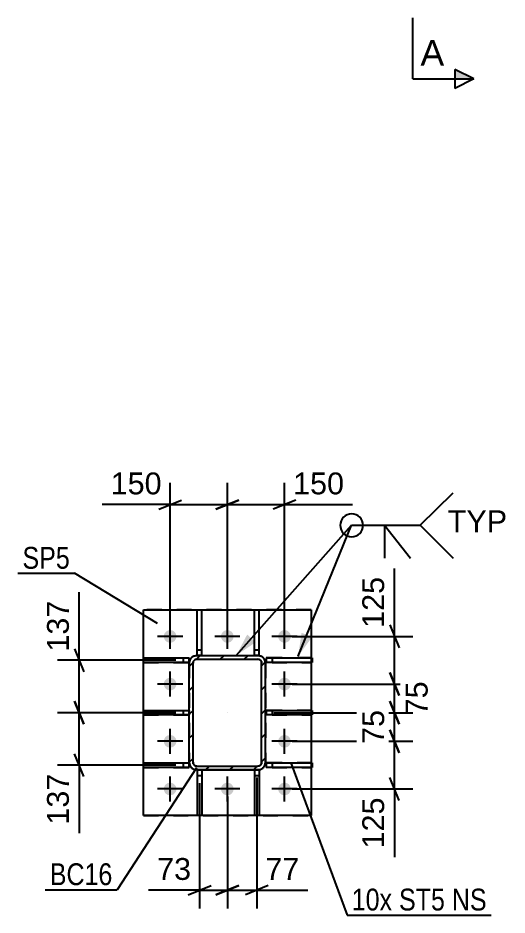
# Model space of a CAD drawing. Header units: millimetres. Extents: x -353 to 488, y -226 to 368.
# Drawn here: x -74.3 to -10.1, y -141.3 to -23.7 of the extents above; entities that cross this region are included whole.
import ezdxf

# ---------------------------------------------------------------- set-up
doc = ezdxf.new("R2010")
doc.units = ezdxf.units.MM
doc.linetypes.add('DXK_LINE_DOT2', pattern=[3.9198, 1.9599, -1.9599])
doc.linetypes.add('DXK_LINE_DOT3', pattern=[5.9187, 2.979, -0.9799, 0.9799, -0.9799])
doc.styles.add('Arial', font='ARIAL.TTF', dxfattribs={"height": 0.2})
doc.styles.add('Arial Narrow', font='ARIALN.TTF', dxfattribs={"height": 0.2})

# ---------------------------------------------------------------- blocks, each defined once
blk = doc.blocks.new('Part-284857872-22078 - 22051')
at = {"linetype": 'Continuous'}
h = blk.add_hatch(dxfattribs=at)
h.set_pattern_fill('', scale=0.7, style=0, pattern_type=0)
h.set_pattern_definition([(45, (-51.8228, -121.2435), (-1.57154, 1.57154), [])])
h.paths.add_polyline_path([(-51.82, -108.24), (-51.82, -121.24), (-51.75, -121.63), (-51.53, -121.95), (-51.21, -122.17), (-50.82, -122.24), (-42.82, -122.24), (-42.44, -122.17), (-42.12, -121.95), (-41.9, -121.63), (-41.82, -121.24), (-41.82, -108.24), (-41.9, -107.86), (-42.12, -107.54), (-42.44, -107.32), (-42.82, -107.24), (-50.82, -107.24), (-51.21, -107.32), (-51.53, -107.54), (-51.75, -107.86)])
h.paths.add_polyline_path([(-51.18, -107.89), (-51.01, -107.78), (-50.82, -107.74), (-42.82, -107.74), (-42.63, -107.78), (-42.47, -107.89), (-42.36, -108.05), (-42.32, -108.24), (-42.32, -121.24), (-42.36, -121.43), (-42.47, -121.6), (-42.63, -121.71), (-42.82, -121.74), (-50.82, -121.74), (-51.01, -121.71), (-51.18, -121.6), (-51.28, -121.43), (-51.32, -121.24), (-51.32, -108.24), (-51.28, -108.05)])
at = {"color": 7, "linetype": 'DXK_LINE_DOT2'}
for p, q in [((-51.82, -108.24), (-51.75, -107.86)), ((-51.28, -108.05), (-51.32, -108.24)), ((-51.21, -107.32), (-50.82, -107.24)), ((-51.18, -107.89), (-51.18, -107.89)), ((-50.82, -107.24), (-42.82, -107.24)), ((-50.82, -107.24), (-50.82, -107.24)), ((-50.82, -107.74), (-50.82, -107.74)), ((-42.82, -107.24), (-42.82, -107.24)), ((-42.82, -107.24), (-42.44, -107.32)), ((-42.82, -107.74), (-42.82, -107.74)), ((-42.47, -107.89), (-42.47, -107.89)), ((-42.32, -108.24), (-42.36, -108.05)), ((-41.9, -107.86), (-41.82, -108.24)), ((-51.82, -108.24), (-51.82, -121.24)), ((-51.32, -108.24), (-51.32, -108.24)), ((-51.32, -121.24), (-51.32, -108.24)), ((-42.32, -108.24), (-42.32, -108.24)), ((-42.32, -121.24), (-42.32, -108.24)), ((-41.82, -108.24), (-41.82, -121.24)), ((-51.75, -121.63), (-51.82, -121.24)), ((-51.53, -121.95), (-51.53, -121.95)), ((-51.32, -121.24), (-51.32, -121.24)), ((-51.32, -121.24), (-51.28, -121.44)), ((-51.01, -121.71), (-50.82, -121.74)), ((-50.82, -121.74), (-50.82, -121.74)), ((-50.82, -121.74), (-42.82, -121.74)), ((-50.82, -122.24), (-50.82, -122.24)), ((-50.16, -122.24), (-50.76, -122.24)), ((-42.82, -122.24), (-43.26, -122.24)), ((-42.82, -121.74), (-42.63, -121.71)), ((-42.82, -121.74), (-42.82, -121.74)), ((-42.82, -122.24), (-42.82, -122.24)), ((-42.82, -122.24), (-42.82, -122.24)), ((-42.36, -121.44), (-42.32, -121.24)), ((-42.32, -121.24), (-42.32, -121.24)), ((-42.12, -121.95), (-42.12, -121.95)), ((-41.82, -121.24), (-41.9, -121.63)), ((-41.82, -121.24), (-41.82, -121.24))]:
    blk.add_line(p, q, dxfattribs=at)
at = {"color": 2, "linetype": 'Continuous'}
for p, q in [((-51.75, -107.86), (-51.82, -108.24)), ((-51.32, -108.24), (-51.28, -108.05)), ((-50.82, -107.24), (-51.21, -107.32)), ((-50.82, -107.74), (-51.01, -107.78)), ((-51.01, -107.78), (-50.82, -107.74)), ((-50.82, -107.24), (-42.82, -107.24)), ((-50.82, -107.74), (-42.82, -107.74)), ((-50.82, -107.74), (-42.82, -107.74)), ((-42.44, -107.32), (-42.82, -107.24)), ((-42.63, -107.78), (-42.82, -107.74)), ((-42.82, -107.74), (-42.63, -107.78)), ((-42.36, -108.05), (-42.32, -108.24)), ((-41.82, -108.24), (-41.9, -107.86)), ((-51.82, -121.24), (-51.82, -108.24)), ((-51.32, -121.24), (-51.32, -108.24)), ((-42.32, -121.24), (-42.32, -108.24)), ((-41.82, -121.24), (-41.82, -108.24)), ((-51.82, -121.24), (-51.75, -121.63)), ((-51.28, -121.43), (-51.32, -121.24)), ((-50.82, -122.24), (-51.21, -122.17)), ((-51.21, -122.17), (-50.82, -122.24)), ((-50.82, -121.74), (-51.01, -121.71)), ((-50.82, -121.74), (-42.82, -121.74)), ((-50.76, -122.24), (-50.82, -122.24)), ((-50.82, -122.24), (-42.82, -122.24)), ((-43.26, -122.24), (-50.16, -122.24)), ((-42.63, -121.71), (-42.82, -121.74)), ((-42.44, -122.17), (-42.82, -122.24)), ((-42.82, -122.24), (-42.44, -122.17)), ((-42.32, -121.24), (-42.36, -121.43)), ((-41.9, -121.63), (-41.82, -121.24))]:
    blk.add_line(p, q, dxfattribs=at)
at = {"color": 7, "linetype": 'DXK_LINE_DOT3'}
blk.add_line((-46.82, -114.75), (-46.82, -114.74), dxfattribs=at)
at = {"color": 7, "linetype": 'DXK_LINE_DOT2'}
for centre, radius, start, end in [((-50.82, -108.24), 1, 112.5, 157.5), ((-42.82, -108.24), 1, 22.5, 67.5), ((-50.82, -121.24), 1, 224.883, 225), ((-50.82, -121.24), 0.5, 202.5, 224.7659), ((-50.82, -121.24), 1, 247.3621, 247.5002), ((-50.82, -121.24), 0.5, 225, 247.5), ((-42.82, -121.24), 0.5, 292.5, 315), ((-42.82, -121.24), 0.5, 315.2341, 337.5), ((-42.82, -121.24), 1, 292.4998, 292.6379), ((-42.82, -121.24), 1, 315, 315.117)]:
    blk.add_arc(centre, radius, start, end, dxfattribs=at)
at = {"color": 2, "linetype": 'Continuous'}
for centre, radius, start, end in [((-50.82, -108.24), 1, 112.5, 157.5), ((-50.82, -108.24), 0.5, 112.5, 157.5), ((-50.82, -108.24), 0.5, 112.5, 157.5), ((-42.82, -108.24), 0.5, 22.5, 67.5), ((-42.82, -108.24), 0.5, 22.5, 67.5), ((-42.82, -108.24), 1, 22.5, 67.5), ((-50.82, -121.24), 1, 202.5, 224.883), ((-50.82, -121.24), 1, 202.5, 247.5), ((-50.82, -121.24), 1, 225, 247.362), ((-50.82, -121.24), 0.5, 202.5, 247.5), ((-50.82, -121.24), 0.5, 224.7659, 225.0001), ((-42.82, -121.24), 0.5, 292.5, 337.5), ((-42.82, -121.24), 0.5, 315, 315.2341), ((-42.82, -121.24), 1, 292.5, 337.5), ((-42.82, -121.24), 1, 292.638, 315), ((-42.82, -121.24), 1, 315.117, 337.5)]:
    blk.add_arc(centre, radius, start, end, dxfattribs=at)
blk = doc.blocks.new('Part-284857872-22088 - 22051')
at = {"color": 2, "linetype": 'Continuous'}
for p, q in [((-50.76, -122.24), (-50.76, -128.24)), ((-50.16, -122.24), (-50.16, -128.24)), ((-50.16, -128.24), (-50.76, -128.24))]:
    blk.add_line(p, q, dxfattribs=at)
at = {"color": 7, "linetype": 'DXK_LINE_DOT2'}
for p, q in [((-50.76, -122.24), (-50.76, -122.24)), ((-50.76, -122.24), (-50.16, -122.24)), ((-50.76, -122.24), (-50.16, -122.24)), ((-50.16, -122.24), (-50.16, -122.24)), ((-50.76, -122.99), (-50.16, -122.99))]:
    blk.add_line(p, q, dxfattribs=at)
blk = doc.blocks.new('Part-284857872-22080 - 22051')
at = {"color": 2, "linetype": 'Continuous'}
for p, q in [((-57.82, -128.24), (-57.82, -101.24)), ((-57.82, -101.24), (-35.82, -101.24)), ((-35.82, -101.24), (-35.82, -107.57)), ((-35.82, -108.17), (-35.82, -114.44)), ((-35.82, -115.04), (-35.82, -121.32)), ((-35.82, -121.92), (-35.82, -128.24)), ((-57.82, -128.24), (-57.82, -128.24)), ((-35.82, -128.24), (-57.82, -128.24)), ((-35.82, -128.24), (-35.82, -128.24))]:
    blk.add_line(p, q, dxfattribs=at)
at = {"color": 7, "linetype": 'DXK_LINE_DOT2'}
for p, q in [((-35.82, -101.24), (-57.82, -101.24)), ((-35.82, -107.57), (-35.82, -108.17)), ((-35.82, -114.44), (-35.82, -115.04)), ((-35.82, -121.32), (-35.82, -121.92)), ((-57.82, -128.24), (-35.82, -128.24)), ((-57.82, -128.24), (-57.82, -128.24)), ((-35.82, -128.24), (-35.82, -128.24))]:
    blk.add_line(p, q, dxfattribs=at)
blk = doc.blocks.new('Part-284857872-22087 - 22051')
at = {"color": 2, "linetype": 'Continuous'}
for p, q in [((-43.26, -122.24), (-43.26, -128.24)), ((-42.66, -122.24), (-42.82, -122.24)), ((-42.66, -122.24), (-42.66, -128.24)), ((-42.66, -128.24), (-43.26, -128.24))]:
    blk.add_line(p, q, dxfattribs=at)
at = {"color": 7, "linetype": 'DXK_LINE_DOT2'}
for p, q in [((-43.26, -122.24), (-43.26, -122.24)), ((-42.82, -122.24), (-43.26, -122.24)), ((-43.26, -122.24), (-42.66, -122.24)), ((-42.66, -122.24), (-42.66, -122.24)), ((-43.26, -122.99), (-42.66, -122.99))]:
    blk.add_line(p, q, dxfattribs=at)
blk = doc.blocks.new('Part-284857872-22089 - 22051')
at = {"color": 2, "linetype": 'Continuous'}
for p, q in [((-43.26, -107.24), (-43.26, -101.24)), ((-43.26, -101.24), (-42.66, -101.24)), ((-42.66, -107.24), (-42.66, -101.24)), ((-42.66, -107.24), (-42.82, -107.24)), ((-42.66, -107.24), (-42.82, -107.24))]:
    blk.add_line(p, q, dxfattribs=at)
at = {"color": 7, "linetype": 'DXK_LINE_DOT2'}
for p, q in [((-43.26, -106.49), (-42.66, -106.49)), ((-42.82, -107.24), (-43.26, -107.24)), ((-42.82, -107.24), (-43.26, -107.24)), ((-43.26, -107.24), (-43.26, -107.24)), ((-43.26, -107.24), (-43.26, -107.24)), ((-42.66, -107.24), (-42.66, -107.24)), ((-42.66, -107.24), (-42.66, -107.24))]:
    blk.add_line(p, q, dxfattribs=at)
blk = doc.blocks.new('Part-284857872-22090 - 22051')
at = {"color": 2, "linetype": 'Continuous'}
for p, q in [((-50.76, -107.24), (-50.76, -101.24)), ((-50.76, -101.24), (-50.16, -101.24)), ((-50.16, -107.24), (-50.16, -101.24))]:
    blk.add_line(p, q, dxfattribs=at)
at = {"color": 7, "linetype": 'DXK_LINE_DOT2'}
for p, q in [((-50.76, -106.49), (-50.16, -106.49)), ((-50.16, -107.24), (-50.76, -107.24)), ((-50.16, -107.24), (-50.76, -107.24)), ((-50.76, -107.24), (-50.76, -107.24)), ((-50.76, -107.24), (-50.76, -107.24)), ((-50.16, -107.24), (-50.16, -107.24)), ((-50.16, -107.24), (-50.16, -107.24))]:
    blk.add_line(p, q, dxfattribs=at)
blk = doc.blocks.new('Part-284857872-22091 - 22051')
at = {"color": 2, "linetype": 'Continuous'}
for p, q in [((-57.82, -115.04), (-57.82, -114.44)), ((-57.82, -114.44), (-51.82, -114.44)), ((-51.82, -115.04), (-57.82, -115.04)), ((-52.57, -115.04), (-51.82, -115.04))]:
    blk.add_line(p, q, dxfattribs=at)
at = {"color": 7, "linetype": 'DXK_LINE_DOT2'}
for p, q in [((-57.82, -114.44), (-52.57, -114.44)), ((-57.82, -115.04), (-52.57, -115.04)), ((-52.57, -115.04), (-52.57, -114.44)), ((-52.57, -114.44), (-51.82, -114.44)), ((-51.82, -114.44), (-51.82, -115.04)), ((-51.82, -115.04), (-51.82, -115.04))]:
    blk.add_line(p, q, dxfattribs=at)
blk = doc.blocks.new('Part-284857872-22092 - 22051')
at = {"color": 2, "linetype": 'Continuous'}
for p, q in [((-57.82, -108.17), (-57.82, -107.57)), ((-57.82, -107.57), (-51.82, -107.57)), ((-51.82, -108.17), (-57.82, -108.17)), ((-52.57, -108.17), (-51.82, -108.17)), ((-51.82, -108.17), (-51.82, -107.57))]:
    blk.add_line(p, q, dxfattribs=at)
at = {"color": 7, "linetype": 'DXK_LINE_DOT2'}
for p, q in [((-57.82, -107.57), (-52.57, -107.57)), ((-57.82, -108.17), (-52.57, -108.17)), ((-52.57, -108.17), (-52.57, -107.57)), ((-52.57, -107.57), (-51.82, -107.57)), ((-51.82, -108.17), (-51.82, -108.17)), ((-51.82, -108.17), (-51.82, -108.17))]:
    blk.add_line(p, q, dxfattribs=at)
blk = doc.blocks.new('Part-284857872-22093 - 22051')
at = {"color": 2, "linetype": 'Continuous'}
for p, q in [((-57.82, -121.92), (-57.82, -121.32)), ((-57.82, -121.32), (-51.82, -121.32)), ((-51.82, -121.92), (-57.82, -121.92)), ((-52.57, -121.92), (-51.82, -121.92)), ((-51.82, -121.92), (-51.82, -121.32))]:
    blk.add_line(p, q, dxfattribs=at)
at = {"color": 7, "linetype": 'DXK_LINE_DOT2'}
for p, q in [((-57.82, -121.32), (-52.57, -121.32)), ((-57.82, -121.92), (-52.57, -121.92)), ((-52.57, -121.92), (-52.57, -121.32)), ((-52.57, -121.32), (-51.82, -121.32)), ((-51.82, -121.92), (-51.82, -121.92)), ((-51.82, -121.92), (-51.82, -121.92))]:
    blk.add_line(p, q, dxfattribs=at)
blk = doc.blocks.new('Part-284857872-22094 - 22051')
at = {"color": 2, "linetype": 'Continuous'}
for p, q in [((-41.71, -114.44), (-35.71, -114.44)), ((-41.71, -114.44), (-41.71, -115.04)), ((-40.96, -115.04), (-41.71, -115.04)), ((-35.71, -115.04), (-41.71, -115.04)), ((-35.71, -114.44), (-35.71, -115.04))]:
    blk.add_line(p, q, dxfattribs=at)
at = {"color": 7, "linetype": 'DXK_LINE_DOT2'}
for p, q in [((-40.96, -114.44), (-41.71, -114.44)), ((-41.71, -114.44), (-41.71, -114.44)), ((-41.71, -115.04), (-41.71, -115.04)), ((-41.71, -115.04), (-41.71, -115.04)), ((-35.71, -114.44), (-40.96, -114.44)), ((-40.96, -114.44), (-40.96, -115.04)), ((-40.96, -115.04), (-35.71, -115.04))]:
    blk.add_line(p, q, dxfattribs=at)
blk = doc.blocks.new('Part-284857872-22095 - 22051')
at = {"color": 2, "linetype": 'Continuous'}
for p, q in [((-41.71, -107.57), (-35.71, -107.57)), ((-41.71, -107.57), (-41.71, -108.17)), ((-40.96, -108.17), (-41.71, -108.17)), ((-35.71, -108.17), (-41.71, -108.17)), ((-35.71, -107.57), (-35.71, -108.17))]:
    blk.add_line(p, q, dxfattribs=at)
at = {"color": 7, "linetype": 'DXK_LINE_DOT2'}
for p, q in [((-40.96, -107.57), (-41.71, -107.57)), ((-41.71, -107.57), (-41.71, -107.57)), ((-41.71, -108.17), (-41.71, -108.17)), ((-41.71, -108.17), (-41.71, -108.17)), ((-35.71, -107.57), (-40.96, -107.57)), ((-40.96, -107.57), (-40.96, -108.17)), ((-40.96, -108.17), (-35.71, -108.17))]:
    blk.add_line(p, q, dxfattribs=at)
blk = doc.blocks.new('Part-284857872-22096 - 22051')
at = {"color": 2, "linetype": 'Continuous'}
for p, q in [((-41.71, -121.32), (-35.71, -121.32)), ((-41.71, -121.32), (-41.71, -121.92)), ((-40.96, -121.92), (-41.71, -121.92)), ((-35.71, -121.92), (-41.71, -121.92)), ((-35.71, -121.32), (-35.71, -121.92))]:
    blk.add_line(p, q, dxfattribs=at)
at = {"color": 7, "linetype": 'DXK_LINE_DOT2'}
for p, q in [((-40.96, -121.32), (-41.71, -121.32)), ((-41.71, -121.32), (-41.71, -121.32)), ((-41.71, -121.92), (-41.71, -121.92)), ((-41.71, -121.92), (-41.71, -121.92)), ((-35.71, -121.32), (-40.96, -121.32)), ((-40.96, -121.32), (-40.96, -121.92)), ((-40.96, -121.92), (-35.71, -121.92))]:
    blk.add_line(p, q, dxfattribs=at)
blk = doc.blocks.new('Bolt-284857872-22150 - 22051')
at = {"linetype": 'Continuous'}
for points in [[(-55.15, -104.74), (-55.13, -104.57), (-55.08, -104.41), (-54.99, -104.26), (-54.87, -104.13), (-54.74, -104.03), (-54.58, -103.96), (-54.41, -103.92), (-54.24, -103.92), (-54.07, -103.96), (-53.91, -104.03), (-53.77, -104.13), (-53.66, -104.26), (-53.57, -104.41), (-53.52, -104.57), (-53.5, -104.74), (-53.52, -104.92), (-53.57, -105.08), (-53.66, -105.23), (-53.77, -105.36), (-53.91, -105.46), (-54.07, -105.53), (-54.24, -105.56), (-54.41, -105.56), (-54.58, -105.53), (-54.74, -105.46), (-54.87, -105.36), (-54.99, -105.23), (-55.08, -105.08), (-55.13, -104.92)], [(-47.65, -104.74), (-47.63, -104.57), (-47.58, -104.41), (-47.49, -104.26), (-47.37, -104.13), (-47.24, -104.03), (-47.08, -103.96), (-46.91, -103.92), (-46.74, -103.92), (-46.57, -103.96), (-46.41, -104.03), (-46.27, -104.13), (-46.16, -104.26), (-46.07, -104.41), (-46.02, -104.57), (-46, -104.74), (-46.02, -104.92), (-46.07, -105.08), (-46.16, -105.23), (-46.27, -105.36), (-46.41, -105.46), (-46.57, -105.53), (-46.74, -105.56), (-46.91, -105.56), (-47.08, -105.53), (-47.24, -105.46), (-47.37, -105.36), (-47.49, -105.23), (-47.58, -105.08), (-47.63, -104.92)], [(-40.15, -104.74), (-40.13, -104.57), (-40.08, -104.41), (-39.99, -104.26), (-39.87, -104.13), (-39.74, -104.03), (-39.58, -103.96), (-39.41, -103.92), (-39.24, -103.92), (-39.07, -103.96), (-38.91, -104.03), (-38.77, -104.13), (-38.66, -104.26), (-38.57, -104.41), (-38.52, -104.57), (-38.5, -104.74), (-38.52, -104.92), (-38.57, -105.08), (-38.66, -105.23), (-38.77, -105.36), (-38.91, -105.46), (-39.07, -105.53), (-39.24, -105.56), (-39.41, -105.56), (-39.58, -105.53), (-39.74, -105.46), (-39.87, -105.36), (-39.99, -105.23), (-40.08, -105.08), (-40.13, -104.92)], [(-55.15, -110.99), (-55.13, -110.82), (-55.08, -110.66), (-54.99, -110.51), (-54.87, -110.38), (-54.74, -110.28), (-54.58, -110.21), (-54.41, -110.17), (-54.24, -110.17), (-54.07, -110.21), (-53.91, -110.28), (-53.77, -110.38), (-53.66, -110.51), (-53.57, -110.66), (-53.52, -110.82), (-53.5, -110.99), (-53.52, -111.17), (-53.57, -111.33), (-53.66, -111.48), (-53.77, -111.61), (-53.91, -111.71), (-54.07, -111.78), (-54.24, -111.81), (-54.41, -111.81), (-54.58, -111.78), (-54.74, -111.71), (-54.87, -111.61), (-54.99, -111.48), (-55.08, -111.33), (-55.13, -111.17)], [(-40.15, -110.99), (-40.13, -110.82), (-40.08, -110.66), (-39.99, -110.51), (-39.87, -110.38), (-39.74, -110.28), (-39.58, -110.21), (-39.41, -110.17), (-39.24, -110.17), (-39.07, -110.21), (-38.91, -110.28), (-38.77, -110.38), (-38.66, -110.51), (-38.57, -110.66), (-38.52, -110.82), (-38.5, -110.99), (-38.52, -111.17), (-38.57, -111.33), (-38.66, -111.48), (-38.77, -111.61), (-38.91, -111.71), (-39.07, -111.78), (-39.24, -111.81), (-39.41, -111.81), (-39.58, -111.78), (-39.74, -111.71), (-39.87, -111.61), (-39.99, -111.48), (-40.08, -111.33), (-40.13, -111.17)], [(-55.15, -118.49), (-55.13, -118.32), (-55.08, -118.16), (-54.99, -118.01), (-54.87, -117.88), (-54.74, -117.78), (-54.58, -117.71), (-54.41, -117.67), (-54.24, -117.67), (-54.07, -117.71), (-53.91, -117.78), (-53.77, -117.88), (-53.66, -118.01), (-53.57, -118.16), (-53.52, -118.32), (-53.5, -118.49), (-53.52, -118.67), (-53.57, -118.83), (-53.66, -118.98), (-53.77, -119.11), (-53.91, -119.21), (-54.07, -119.28), (-54.24, -119.31), (-54.41, -119.31), (-54.58, -119.28), (-54.74, -119.21), (-54.87, -119.11), (-54.99, -118.98), (-55.08, -118.83), (-55.13, -118.67)], [(-40.15, -118.49), (-40.13, -118.32), (-40.08, -118.16), (-39.99, -118.01), (-39.87, -117.88), (-39.74, -117.78), (-39.58, -117.71), (-39.41, -117.67), (-39.24, -117.67), (-39.07, -117.71), (-38.91, -117.78), (-38.77, -117.88), (-38.66, -118.01), (-38.57, -118.16), (-38.52, -118.32), (-38.5, -118.49), (-38.52, -118.67), (-38.57, -118.83), (-38.66, -118.98), (-38.77, -119.11), (-38.91, -119.21), (-39.07, -119.28), (-39.24, -119.31), (-39.41, -119.31), (-39.58, -119.28), (-39.74, -119.21), (-39.87, -119.11), (-39.99, -118.98), (-40.08, -118.83), (-40.13, -118.67)], [(-55.15, -124.74), (-55.13, -124.57), (-55.08, -124.41), (-54.99, -124.26), (-54.87, -124.13), (-54.74, -124.03), (-54.58, -123.96), (-54.41, -123.92), (-54.24, -123.92), (-54.07, -123.96), (-53.91, -124.03), (-53.77, -124.13), (-53.66, -124.26), (-53.57, -124.41), (-53.52, -124.57), (-53.5, -124.74), (-53.52, -124.92), (-53.57, -125.08), (-53.66, -125.23), (-53.77, -125.36), (-53.91, -125.46), (-54.07, -125.53), (-54.24, -125.56), (-54.41, -125.56), (-54.58, -125.53), (-54.74, -125.46), (-54.87, -125.36), (-54.99, -125.23), (-55.08, -125.08), (-55.13, -124.92)], [(-47.65, -124.74), (-47.63, -124.57), (-47.58, -124.41), (-47.49, -124.26), (-47.37, -124.13), (-47.24, -124.03), (-47.08, -123.96), (-46.91, -123.92), (-46.74, -123.92), (-46.57, -123.96), (-46.41, -124.03), (-46.27, -124.13), (-46.16, -124.26), (-46.07, -124.41), (-46.02, -124.57), (-46, -124.74), (-46.02, -124.92), (-46.07, -125.08), (-46.16, -125.23), (-46.27, -125.36), (-46.41, -125.46), (-46.57, -125.53), (-46.74, -125.56), (-46.91, -125.56), (-47.08, -125.53), (-47.24, -125.46), (-47.37, -125.36), (-47.49, -125.23), (-47.58, -125.08), (-47.63, -124.92)], [(-40.15, -124.74), (-40.13, -124.57), (-40.08, -124.41), (-39.99, -124.26), (-39.87, -124.13), (-39.74, -124.03), (-39.58, -123.96), (-39.41, -123.92), (-39.24, -123.92), (-39.07, -123.96), (-38.91, -124.03), (-38.77, -124.13), (-38.66, -124.26), (-38.57, -124.41), (-38.52, -124.57), (-38.5, -124.74), (-38.52, -124.92), (-38.57, -125.08), (-38.66, -125.23), (-38.77, -125.36), (-38.91, -125.46), (-39.07, -125.53), (-39.24, -125.56), (-39.41, -125.56), (-39.58, -125.53), (-39.74, -125.46), (-39.87, -125.36), (-39.99, -125.23), (-40.08, -125.08), (-40.13, -124.92)]]:
    blk.add_hatch(color=1, dxfattribs=at).paths.add_polyline_path(points)
at = {"color": 1, "linetype": 'Continuous'}
for p, q in [((-54.32, -106.39), (-54.32, -103.09)), ((-46.82, -106.39), (-46.82, -103.09)), ((-39.32, -106.39), (-39.32, -103.09)), ((-52.67, -104.74), (-55.97, -104.74)), ((-45.17, -104.74), (-48.47, -104.74)), ((-37.67, -104.74), (-40.97, -104.74)), ((-54.32, -112.64), (-54.32, -109.34)), ((-39.32, -112.64), (-39.32, -109.34)), ((-52.67, -110.99), (-55.97, -110.99)), ((-37.67, -110.99), (-40.97, -110.99)), ((-54.32, -120.14), (-54.32, -116.84)), ((-39.32, -120.14), (-39.32, -116.84)), ((-52.67, -118.49), (-55.97, -118.49)), ((-37.67, -118.49), (-40.97, -118.49)), ((-54.32, -126.39), (-54.32, -123.09)), ((-46.82, -126.39), (-46.82, -123.09)), ((-39.32, -126.39), (-39.32, -123.09)), ((-52.67, -124.74), (-55.97, -124.74)), ((-45.17, -124.74), (-48.47, -124.74)), ((-37.67, -124.74), (-40.97, -124.74))]:
    blk.add_line(p, q, dxfattribs=at)
blk = doc.blocks.new('StraightDimension-284857872-23257 - 22051')
at = {"color": 7, "linetype": 'Continuous'}
for p, q in [((-42.96, -123.24), (-42.96, -140.41)), ((-46.82, -125.74), (-46.82, -140.41)), ((-48.32, -138.61), (-45.32, -137.41)), ((-41.46, -137.41), (-44.46, -138.61)), ((-46.82, -138.01), (-42.96, -138.01)), ((-42.96, -138.01), (-36.26, -138.01)), ((-42.96, -138.01), (-36.26, -138.01))]:
    blk.add_line(p, q, dxfattribs=at)
at = {"color": 0}
blk.add_wipeout([(-36.79, -137.26), (-36.79, -133.06), (-42.44, -133.06), (-42.44, -137.26)], dxfattribs=at)
at = {"color": 3, "style": 'Arial'}
blk.add_text('77', height=2.865, dxfattribs=at).set_placement((-41.84, -136.66))
blk = doc.blocks.new('StraightDimension-284857872-23242 - 22051')
at = {"color": 7, "linetype": 'Continuous'}
for p, q in [((-66.25, -107.87), (-66.25, -98.95)), ((-66.25, -107.87), (-66.25, -98.95)), ((-66.85, -106.37), (-65.65, -109.37)), ((-53.57, -107.87), (-69.1, -107.87)), ((-66.25, -114.74), (-66.25, -107.87)), ((-65.65, -116.24), (-66.85, -113.24)), ((-53.57, -114.74), (-69.1, -114.74))]:
    blk.add_line(p, q, dxfattribs=at)
at = {"color": 0}
blk.add_wipeout([(-67, -99.47), (-71.2, -99.47), (-71.2, -107.34), (-67, -107.34)], dxfattribs=at)
at = {"color": 3, "style": 'Arial'}
blk.add_text('137', height=2.865, rotation=90.0002, dxfattribs=at).set_placement((-67.6, -106.74))
blk = doc.blocks.new('StraightDimension-284857872-33653 - 22051')
at = {"color": 7, "linetype": 'Continuous'}
for p, q in [((-24.91, -104.74), (-24.91, -95.82)), ((-24.91, -104.74), (-24.91, -95.82)), ((-25.51, -103.24), (-24.31, -106.24)), ((-38.32, -104.74), (-22.51, -104.74)), ((-24.91, -110.99), (-24.91, -104.74)), ((-24.31, -112.49), (-25.51, -109.49)), ((-38.32, -110.99), (-22.51, -110.99))]:
    blk.add_line(p, q, dxfattribs=at)
at = {"color": 0}
blk.add_wipeout([(-25.66, -96.35), (-29.86, -96.35), (-29.86, -104.22), (-25.66, -104.22)], dxfattribs=at)
at = {"color": 3, "style": 'Arial'}
blk.add_text('125', height=2.865, rotation=90.0002, dxfattribs=at).set_placement((-26.26, -103.62))
blk = doc.blocks.new('StraightDimension-284857872-33656 - 22051')
at = {"color": 7, "linetype": 'Continuous'}
for p, q in [((-25.51, -116.99), (-24.31, -119.99)), ((-38.32, -118.49), (-22.51, -118.49)), ((-24.91, -124.74), (-24.91, -118.49)), ((-24.31, -126.24), (-25.51, -123.24)), ((-38.32, -124.74), (-22.51, -124.74)), ((-24.91, -124.74), (-24.91, -133.67)), ((-24.91, -124.74), (-24.91, -133.67))]:
    blk.add_line(p, q, dxfattribs=at)
at = {"color": 0}
blk.add_wipeout([(-25.66, -125.27), (-29.86, -125.27), (-29.86, -133.14), (-25.66, -133.14)], dxfattribs=at)
at = {"color": 3, "style": 'Arial'}
blk.add_text('125', height=2.865, rotation=90.0002, dxfattribs=at).set_placement((-26.26, -132.54))
blk = doc.blocks.new('StraightDimension-284857872-22382 - 22051')
at = {"color": 7, "linetype": 'Continuous'}
for p, q in [((-46.82, -106.24), (-46.82, -84.62)), ((-39.32, -103.74), (-39.32, -84.62)), ((-48.32, -88.07), (-45.32, -86.87)), ((-37.82, -86.87), (-40.82, -88.07)), ((-46.82, -87.47), (-39.32, -87.47)), ((-39.32, -87.47), (-30.4, -87.47)), ((-39.32, -87.47), (-30.4, -87.47))]:
    blk.add_line(p, q, dxfattribs=at)
at = {"color": 0}
blk.add_wipeout([(-30.93, -86.72), (-30.93, -82.52), (-38.8, -82.52), (-38.8, -86.72)], dxfattribs=at)
at = {"color": 3, "style": 'Arial'}
blk.add_text('150', height=2.865, dxfattribs=at).set_placement((-38.2, -86.12))
blk = doc.blocks.new('StraightDimension-284857872-22383 - 22051')
at = {"color": 7, "linetype": 'Continuous'}
for p, q in [((-54.32, -103.74), (-54.32, -84.62)), ((-46.82, -106.24), (-46.82, -84.62)), ((-55.82, -88.07), (-52.82, -86.87)), ((-45.32, -86.87), (-48.32, -88.07)), ((-54.32, -87.47), (-63.24, -87.47)), ((-54.32, -87.47), (-63.24, -87.47)), ((-54.32, -87.47), (-46.82, -87.47))]:
    blk.add_line(p, q, dxfattribs=at)
at = {"color": 0}
blk.add_wipeout([(-54.85, -86.72), (-54.85, -82.52), (-62.72, -82.52), (-62.72, -86.72)], dxfattribs=at)
at = {"color": 3, "style": 'Arial'}
blk.add_text('150', height=2.865, dxfattribs=at).set_placement((-62.12, -86.12))
blk = doc.blocks.new('StraightDimension-284857872-23243 - 22051')
at = {"color": 7, "linetype": 'Continuous'}
for p, q in [((-66.85, -113.24), (-65.65, -116.24)), ((-53.57, -114.74), (-69.1, -114.74)), ((-66.25, -121.62), (-66.25, -114.74)), ((-65.65, -123.12), (-66.85, -120.12)), ((-53.57, -121.62), (-69.1, -121.62)), ((-66.25, -121.62), (-66.25, -130.54)), ((-66.25, -121.62), (-66.25, -130.54))]:
    blk.add_line(p, q, dxfattribs=at)
at = {"color": 0}
blk.add_wipeout([(-67, -122.14), (-71.2, -122.14), (-71.2, -130.02), (-67, -130.02)], dxfattribs=at)
at = {"color": 3, "style": 'Arial'}
blk.add_text('137', height=2.865, rotation=90.0002, dxfattribs=at).set_placement((-67.6, -129.42))
blk = doc.blocks.new('StraightDimension-284857872-23258 - 22051')
at = {"color": 7, "linetype": 'Continuous'}
for p, q in [((-50.46, -123.99), (-50.46, -140.41)), ((-46.82, -125.74), (-46.82, -140.41)), ((-51.96, -138.61), (-48.96, -137.41)), ((-45.32, -137.41), (-48.32, -138.61)), ((-50.46, -138.01), (-57.16, -138.01)), ((-50.46, -138.01), (-57.16, -138.01)), ((-50.46, -138.01), (-46.82, -138.01))]:
    blk.add_line(p, q, dxfattribs=at)
at = {"color": 0}
blk.add_wipeout([(-50.99, -137.26), (-50.99, -133.06), (-56.63, -133.06), (-56.63, -137.26)], dxfattribs=at)
at = {"color": 3, "style": 'Arial'}
blk.add_text('73', height=2.865, dxfattribs=at).set_placement((-56.03, -136.66))
blk = doc.blocks.new('StraightDimension-284857872-33654 - 22051')
at = {"color": 7, "linetype": 'Continuous'}
for p, q in [((-25.51, -109.49), (-24.31, -112.49)), ((-38.32, -110.99), (-22.06, -110.99)), ((-24.91, -114.74), (-24.91, -110.99)), ((-24.31, -116.24), (-25.51, -113.24)), ((-40.71, -114.74), (-22.06, -114.74))]:
    blk.add_line(p, q, dxfattribs=at)
at = {"color": 0}
blk.add_wipeout([(-19.96, -110.05), (-24.16, -110.05), (-24.16, -115.69), (-19.96, -115.69)], dxfattribs=at)
at = {"color": 3, "style": 'Arial'}
blk.add_text('75', height=2.865, rotation=90.0002, dxfattribs=at).set_placement((-20.56, -115.09))
blk = doc.blocks.new('StraightDimension-284857872-33655 - 22051')
at = {"color": 7, "linetype": 'Continuous'}
for p, q in [((-25.51, -113.24), (-24.31, -116.24)), ((-40.71, -114.74), (-22.51, -114.74)), ((-24.91, -118.49), (-24.91, -114.74)), ((-24.31, -119.99), (-25.51, -116.99)), ((-38.32, -118.49), (-22.51, -118.49))]:
    blk.add_line(p, q, dxfattribs=at)
at = {"color": 0}
blk.add_wipeout([(-25.66, -113.8), (-29.86, -113.8), (-29.86, -119.44), (-25.66, -119.44)], dxfattribs=at)
at = {"color": 3, "style": 'Arial'}
blk.add_text('75', height=2.865, rotation=90.0002, dxfattribs=at).set_placement((-26.26, -118.84))
blk = doc.blocks.new('SectionMark-284857872-17429 - 1136')
at = {"linetype": 'Continuous'}
blk.add_hatch(color=6, dxfattribs=at).paths.add_polyline_path([(-17, -31.67), (-17, -30.42), (-14.5, -31.67)])
at = {"color": 6, "linetype": 'Continuous'}
for p, q in [((-22.5, -31.67), (-22.5, -23.67)), ((-14.5, -31.67), (-17, -30.42)), ((-17, -30.42), (-17, -32.92)), ((-22.5, -31.67), (-14.5, -31.67)), ((-14.5, -31.67), (-17, -32.92))]:
    blk.add_line(p, q, dxfattribs=at)
at = {"color": 0, "linetype": 'Continuous'}
blk.add_wipeout([(-18.39, -29.92), (-18.39, -26.42), (-21.5, -26.42), (-21.5, -29.92)], dxfattribs=at)
at = {"color": 3, "linetype": 'Continuous', "style": 'Arial'}
blk.add_text('A', height=3.34, dxfattribs=at).set_placement((-21.5, -29.92))
blk = doc.blocks.new('MarkSet-284857872-22343 - 22051')
at = {"color": 30, "linetype": 'Continuous'}
for p, q in [((-38.51, -121.32), (-31.11, -141.27)), ((-31.11, -141.27), (-12.22, -141.27))]:
    blk.add_line(p, q, dxfattribs=at)
at = {"color": 0}
for points in [[(-25.21, -140.67), (-25.21, -137.67), (-30.51, -137.67), (-30.51, -140.67)], [(-18.28, -140.67), (-18.28, -137.67), (-24.31, -137.67), (-24.31, -140.67)], [(-12.82, -140.67), (-12.82, -137.67), (-17.38, -137.67), (-17.38, -140.67)]]:
    blk.add_wipeout(points, dxfattribs=at)
for points in [[(-25.21, -140.67), (-25.21, -137.67), (-30.51, -137.67), (-30.51, -140.67)], [(-18.28, -140.67), (-18.28, -137.67), (-24.31, -137.67), (-24.31, -140.67)], [(-12.82, -140.67), (-12.82, -137.67), (-17.38, -137.67), (-17.38, -140.67)]]:
    blk.add_wipeout(points, dxfattribs=at)
at = {"color": 3, "style": 'Arial Narrow'}
for s, p in [('10x', (-30.51, -140.67)), ('ST5', (-24.31, -140.67)), ('NS', (-17.38, -140.67))]:
    blk.add_text(s, height=2.863, dxfattribs=at).set_placement(p)
blk = doc.blocks.new('Mark-284857872-23389 - 22051')
at = {"color": 30, "linetype": 'Continuous'}
for p in [(-50.86, -121.95), (-70.7, -137.95)]:
    blk.add_line(p, (-61.28, -137.95), dxfattribs=at)
at = {"color": 0}
blk.add_wipeout([(-61.88, -137.35), (-61.88, -134.35), (-70.1, -134.35), (-70.1, -137.35)], dxfattribs=at)
blk.add_wipeout([(-61.88, -137.35), (-61.88, -134.35), (-70.1, -134.35), (-70.1, -137.35)], dxfattribs=at)
at = {"color": 3, "style": 'Arial Narrow'}
blk.add_text('BC16', height=2.863, dxfattribs=at).set_placement((-70.1, -137.35))
blk = doc.blocks.new('Mark-284857872-24075 - 22051')
at = {"color": 30, "linetype": 'Continuous'}
for p in [(-74.28, -96.47), (-55.99, -103.03)]:
    blk.add_line(p, (-66.87, -96.47), dxfattribs=at)
at = {"color": 0}
blk.add_wipeout([(-67.47, -95.87), (-67.47, -92.87), (-73.68, -92.87), (-73.68, -95.87)], dxfattribs=at)
blk.add_wipeout([(-67.47, -95.87), (-67.47, -92.87), (-73.68, -92.87), (-73.68, -95.87)], dxfattribs=at)
at = {"color": 3, "style": 'Arial Narrow'}
blk.add_text('SP5', height=2.863, dxfattribs=at).set_placement((-73.68, -95.87))
blk = doc.blocks.new('WeldMark-284857872-29640 - 22051')
at = {"linetype": 'Continuous'}
for points in [[(-43.1, -105.5), (-45.65, -107.24), (-44.22, -104.5)], [(-35.71, -104.83), (-37.54, -107.33), (-37.09, -104.27)]]:
    blk.add_hatch(color=30, dxfattribs=at).paths.add_polyline_path(points)
at = {"color": 30, "linetype": 'Continuous'}
for p, q in [((-45.65, -107.24), (-30.52, -90.18)), ((-37.54, -107.33), (-30.52, -90.18)), ((-30.52, -90.18), (-21.52, -90.18))]:
    blk.add_line(p, q, dxfattribs=at)
at = {"color": 3, "linetype": 'Continuous'}
for q in [(-22.81, -94.47), (-26.23, -94.47)]:
    blk.add_line((-26.23, -90.18), q, dxfattribs=at)
for start, end in [(90, 270), (270, 90)]:
    blk.add_arc((-30.52, -90.18), 1.5, start, end, dxfattribs=at)
at = {"color": 0, "linetype": 'Continuous'}
blk.add_wipeout([(-10.14, -91.08), (-10.14, -88.08), (-17.92, -88.08), (-17.92, -91.08)], dxfattribs=at)
blk.add_wipeout([(-10.14, -91.08), (-10.14, -88.08), (-17.92, -88.08), (-17.92, -91.08)], dxfattribs=at)
at = {"color": 3, "linetype": 'Continuous'}
for q in [(-17.23, -85.9), (-17.23, -94.47)]:
    blk.add_line((-21.52, -90.18), q, dxfattribs=at)
at = {"color": 3, "linetype": 'Continuous', "style": 'Arial'}
blk.add_text('TYP', height=2.865, dxfattribs=at).set_placement((-17.92, -91.08))

msp = doc.modelspace()

# ---------------------------------------------------------------- block references
for name in ['SectionMark-284857872-17429 - 1136', 'Part-284857872-22080 - 22051', 'Part-284857872-22090 - 22051', 'Part-284857872-22089 - 22051', 'Bolt-284857872-22150 - 22051', 'Part-284857872-22092 - 22051', 'Part-284857872-22078 - 22051', 'Part-284857872-22095 - 22051', 'Part-284857872-22091 - 22051', 'Part-284857872-22094 - 22051', 'Part-284857872-22093 - 22051', 'Part-284857872-22088 - 22051', 'Part-284857872-22087 - 22051', 'Part-284857872-22096 - 22051']:
    msp.add_blockref(name, (0, 0))

# ---------------------------------------------------------------- next in the draw order: block references
for name in ['StraightDimension-284857872-33653 - 22051', 'StraightDimension-284857872-23242 - 22051', 'StraightDimension-284857872-23257 - 22051']:
    msp.add_blockref(name, (0, 0))

# ---------------------------------------------------------------- next in the draw order: block references
for name in ['StraightDimension-284857872-22382 - 22051', 'StraightDimension-284857872-33654 - 22051', 'StraightDimension-284857872-23243 - 22051', 'StraightDimension-284857872-33656 - 22051']:
    msp.add_blockref(name, (0, 0))

# ---------------------------------------------------------------- next in the draw order: block references
for name in ['StraightDimension-284857872-22383 - 22051', 'StraightDimension-284857872-33655 - 22051', 'MarkSet-284857872-22343 - 22051', 'StraightDimension-284857872-23258 - 22051']:
    msp.add_blockref(name, (0, 0))

# ---------------------------------------------------------------- next in the draw order: block references
for name in ['WeldMark-284857872-29640 - 22051', 'Mark-284857872-24075 - 22051', 'Mark-284857872-23389 - 22051']:
    msp.add_blockref(name, (0, 0))

doc.saveas('drawing.dxf')
